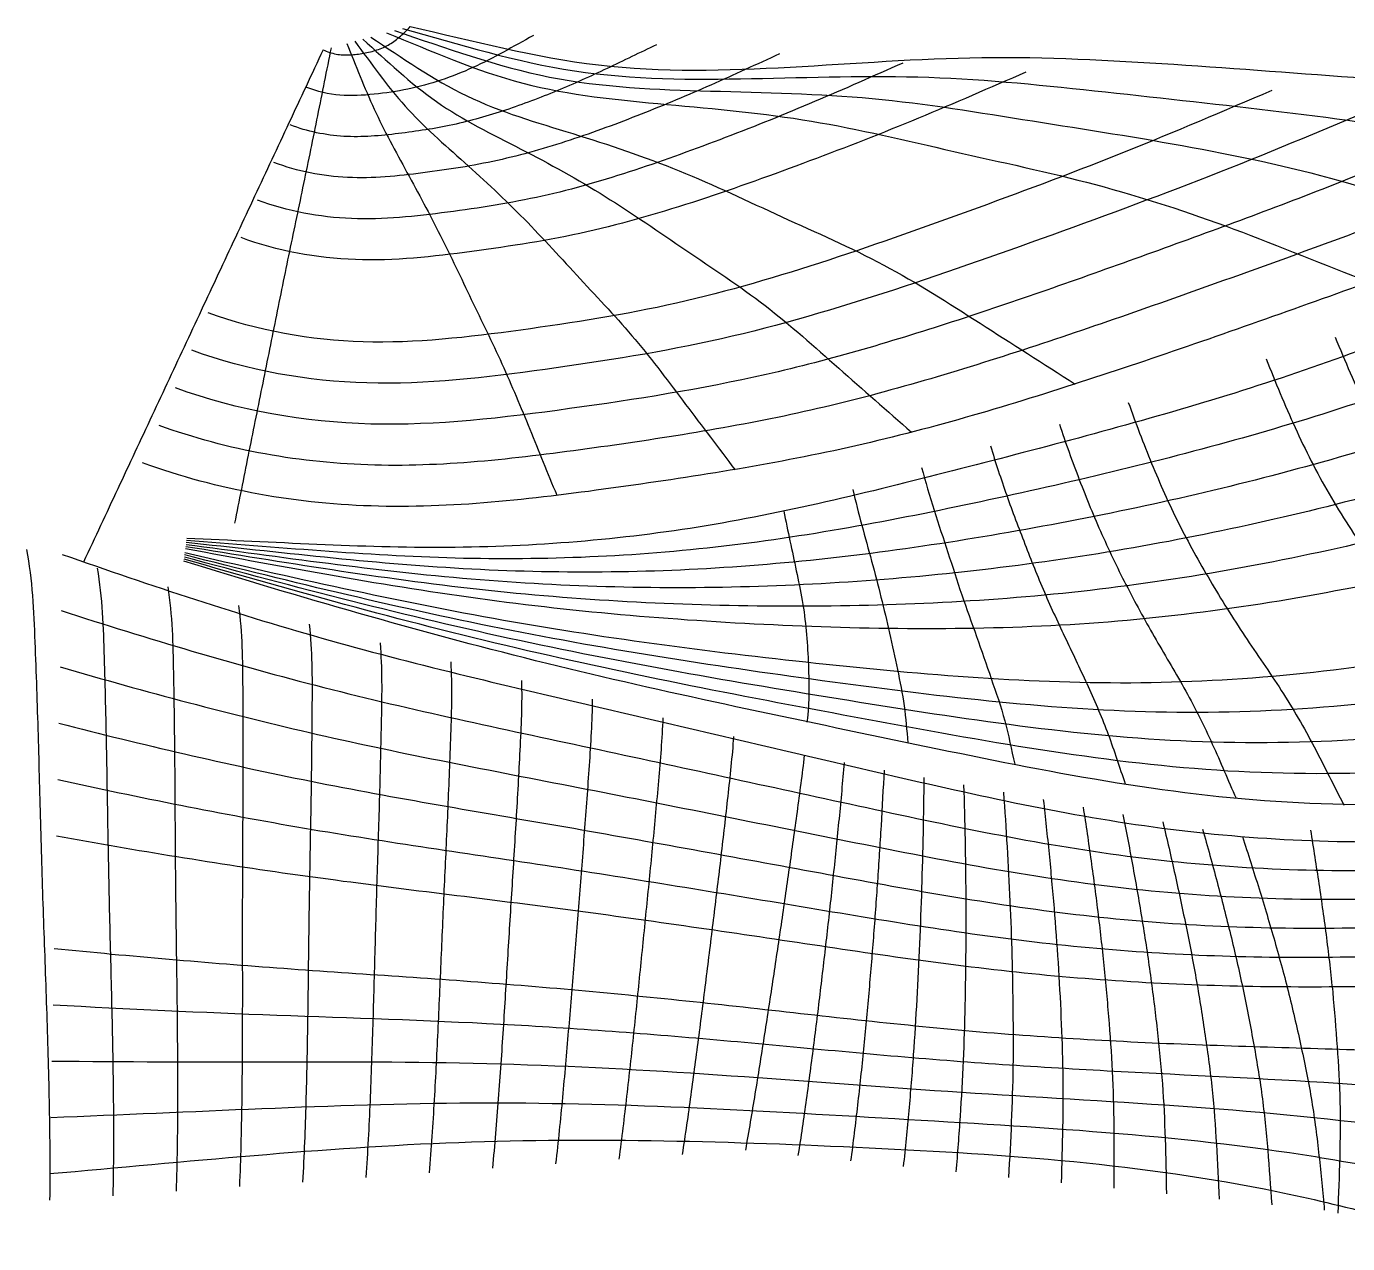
# Model space of a CAD drawing. Header units: metres. Extents: x 575 to 2055, y 2432 to 3193.
# Drawn here: x 575.1 to 886.3, y 2644.2 to 2930.9 of the extents above; entities that cross this region are included whole.
import ezdxf

# ---------------------------------------------------------------- set-up
doc = ezdxf.new("R2010")
doc.units = ezdxf.units.M
doc.layers.add('控制网', color=7, linetype='Continuous', true_color=0x000000)

msp = doc.modelspace()

# ---------------------------------------------------------------- linework, layer by layer
at = {"layer": '控制网'}
for points in [[(694.53, 2928.72, 0.5), (692.15, 2927.45, 0.5), (687.48, 2924.79, 0.5), (680.32, 2921.06, 0.5), (672.8, 2918.1, 0.5), (665.01, 2915.96, 0.5), (657.02, 2914.8, 0.5), (648.93, 2914.27, 0.5), (643.62, 2915.52, 0.5), (641.13, 2916.52, 0.5)], [(644.99, 2925.37, 0.5), (645.97, 2924.91, 0.5), (648.04, 2924.21, 0.5), (651.31, 2924.1, 0.5), (654.53, 2924.5, 0.5), (657.7, 2925.25, 0.5), (660.7, 2926.54, 0.5), (663.26, 2928.56, 0.5), (664.82, 2930.06, 0.5), (665.53, 2930.88, 0.5)], [(659.93, 2929.38, 0.5), (670.47, 2925.08, 0.5), (691.62, 2915.68, 0.5), (725.98, 2912.51, 0.5), (760.12, 2909.41, 0.5), (793.49, 2901.26, 0.5), (827.04, 2894.21, 0.5), (859.71, 2883.61, 0.5), (880.77, 2874.7, 0.5), (891.45, 2870.66, 0.5)], [(661.8, 2929.88, 0.5), (673.81, 2925.88, 0.5), (697.95, 2916.98, 0.5), (736.28, 2915.53, 0.5), (774.4, 2914.83, 0.5), (812.08, 2908.5, 0.5), (849.76, 2902.79, 0.5), (887.08, 2894.68, 0.5), (911.03, 2886.02, 0.5), (923.19, 2882.35, 0.5)], [(663.66, 2930.38, 0.5), (677.04, 2926.69, 0.5), (703.92, 2918.31, 0.5), (745.93, 2918.32, 0.5), (787.67, 2919.9, 0.5), (829.3, 2915.48, 0.5), (870.78, 2910.92, 0.5), (912.28, 2905.44, 0.5), (939, 2897.28, 0.5), (952.5, 2893.93, 0.5)], [(665.53, 2930.88, 0.5), (680.18, 2927.49, 0.5), (709.6, 2919.62, 0.5), (755.07, 2920.9, 0.5), (800.16, 2924.58, 0.5), (845.42, 2922.12, 0.5), (890.48, 2918.65, 0.5), (935.7, 2915.51, 0.5), (965.11, 2908.41, 0.5), (979.83, 2905.22, 0.5)], [(646.86, 2925.87, 0.5), (645.79, 2920.53, 0.5), (643.67, 2909.85, 0.5), (640.39, 2893.86, 0.5), (637.02, 2877.88, 0.5), (633.78, 2861.87, 0.5), (630.55, 2845.86, 0.5), (627.32, 2829.85, 0.5), (625.19, 2819.18, 0.5), (624.12, 2813.84, 0.5)], [(723.52, 2926.56, 0.5), (719.63, 2924.71, 0.5), (711.9, 2920.9, 0.5), (700.11, 2915.58, 0.5), (688.02, 2911, 0.5), (675.56, 2907.44, 0.5), (662.77, 2905.52, 0.5), (649.84, 2904.34, 0.5), (641.28, 2906.13, 0.5), (637.26, 2907.67, 0.5)], [(650.59, 2926.87, 0.5), (652.68, 2921.69, 0.5), (656.68, 2911.22, 0.5), (664.77, 2896.51, 0.5), (672.71, 2881.74, 0.5), (679.85, 2866.56, 0.5), (687.26, 2851.51, 0.5), (693.7, 2836.02, 0.5), (697.89, 2825.65, 0.5), (700.01, 2820.48, 0.5)], [(652.46, 2927.37, 0.5), (656.3, 2922.22, 0.5), (663.71, 2911.56, 0.5), (678.39, 2898.89, 0.5), (692.53, 2885.72, 0.5), (705.47, 2871.36, 0.5), (718.82, 2857.36, 0.5), (730.35, 2841.83, 0.5), (738.15, 2831.59, 0.5), (742.03, 2826.44, 0.5)], [(654.33, 2927.87, 0.5), (659.97, 2922.82, 0.5), (671.04, 2912.15, 0.5), (691.69, 2902.17, 0.5), (711.65, 2891.18, 0.5), (730.32, 2878.07, 0.5), (749.45, 2865.6, 0.5), (766.4, 2850.29, 0.5), (777.87, 2840.35, 0.5), (783.58, 2835.32, 0.5)], [(656.2, 2928.37, 0.5), (663.56, 2923.53, 0.5), (678.19, 2913.17, 0.5), (703.87, 2905.79, 0.5), (729.05, 2897.42, 0.5), (752.98, 2885.85, 0.5), (777.39, 2875.32, 0.5), (799.76, 2860.93, 0.5), (814.66, 2851.42, 0.5), (822.12, 2846.65, 0.5)], [(644.99, 2925.37, 0.5), (642.3, 2919.62, 0.5), (636.93, 2908.13, 0.5), (628.86, 2890.89, 0.5), (620.8, 2873.65, 0.5), (612.74, 2856.42, 0.5), (604.67, 2839.18, 0.5), (596.61, 2821.94, 0.5), (591.23, 2810.45, 0.5), (588.54, 2804.7, 0.5)], [(752.52, 2924.41, 0.5), (747.11, 2921.96, 0.5), (736.35, 2916.96, 0.5), (719.94, 2910.08, 0.5), (703.25, 2903.9, 0.5), (686.13, 2898.93, 0.5), (668.53, 2896.24, 0.5), (650.75, 2894.42, 0.5), (638.94, 2896.73, 0.5), (633.4, 2898.83, 0.5)], [(810.5, 2920.1, 0.5), (802.09, 2916.44, 0.5), (785.28, 2909.06, 0.5), (759.61, 2899.08, 0.5), (733.73, 2889.71, 0.5), (707.27, 2881.9, 0.5), (680.06, 2877.68, 0.5), (652.58, 2874.59, 0.5), (634.27, 2877.94, 0.5), (625.66, 2881.13, 0.5)], [(781.51, 2922.25, 0.5), (774.6, 2919.2, 0.5), (760.81, 2913.02, 0.5), (739.77, 2904.58, 0.5), (718.49, 2896.81, 0.5), (696.7, 2890.41, 0.5), (674.3, 2886.96, 0.5), (651.67, 2884.5, 0.5), (636.61, 2887.34, 0.5), (629.53, 2889.98, 0.5)], [(897.49, 2913.63, 0.5), (884.55, 2908.16, 0.5), (858.69, 2897.17, 0.5), (819.15, 2882.56, 0.5), (779.45, 2868.44, 0.5), (738.99, 2856.37, 0.5), (697.35, 2849.85, 0.5), (655.33, 2844.83, 0.5), (627.26, 2849.76, 0.5), (614.07, 2854.59, 0.5)], [(868.49, 2915.78, 0.5), (857.06, 2910.92, 0.5), (834.22, 2901.14, 0.5), (799.3, 2888.07, 0.5), (764.21, 2875.53, 0.5), (728.42, 2864.88, 0.5), (691.58, 2859.13, 0.5), (654.42, 2854.75, 0.5), (629.6, 2859.15, 0.5), (617.93, 2863.44, 0.5)], [(926.48, 2911.47, 0.5), (912.04, 2905.4, 0.5), (883.16, 2893.21, 0.5), (838.99, 2877.06, 0.5), (794.7, 2861.35, 0.5), (749.57, 2847.86, 0.5), (703.11, 2840.57, 0.5), (656.25, 2834.92, 0.5), (624.92, 2840.36, 0.5), (610.2, 2845.74, 0.5)], [(984.47, 2907.16, 0.5), (967.01, 2899.88, 0.5), (932.1, 2885.27, 0.5), (878.69, 2866.04, 0.5), (825.18, 2847.17, 0.5), (770.72, 2830.84, 0.5), (714.64, 2822.02, 0.5), (658.08, 2815.08, 0.5), (620.25, 2821.58, 0.5), (602.47, 2828.05, 0.5)], [(955.48, 2909.31, 0.5), (939.53, 2902.64, 0.5), (907.63, 2889.24, 0.5), (858.84, 2871.55, 0.5), (809.94, 2854.26, 0.5), (760.14, 2839.35, 0.5), (708.88, 2831.3, 0.5), (657.16, 2825, 0.5), (622.59, 2830.97, 0.5), (606.34, 2836.89, 0.5)], [(1028.85, 2897.37, 0.5), (1008.81, 2893.96, 0.5), (967.06, 2891.72, 0.5), (912.37, 2862.22, 0.5), (854.47, 2842.05, 0.5), (795.1, 2826.58, 0.5), (735.54, 2811.59, 0.5), (674.16, 2806.6, 0.5), (633.3, 2809.46, 0.5), (612.88, 2810.24, 0.5)], [(1044.17, 2890.75, 0.5), (1023.42, 2887.32, 0.5), (980.53, 2883.6, 0.5), (923.86, 2853.61, 0.5), (863.66, 2833.58, 0.5), (801.94, 2818.88, 0.5), (739.59, 2806.9, 0.5), (676.03, 2804.15, 0.5), (633.89, 2808.24, 0.5), (612.82, 2809.76, 0.5)], [(1059.48, 2884.12, 0.5), (1038.01, 2880.65, 0.5), (993.99, 2875.38, 0.5), (935.23, 2845.03, 0.5), (872.73, 2825.09, 0.5), (808.62, 2811.21, 0.5), (743.61, 2802.28, 0.5), (677.91, 2801.72, 0.5), (634.48, 2807.03, 0.5), (612.75, 2809.28, 0.5)], [(1074.8, 2877.5, 0.5), (1052.59, 2873.95, 0.5), (1007.46, 2867.09, 0.5), (946.5, 2836.49, 0.5), (881.68, 2816.6, 0.5), (815.14, 2803.59, 0.5), (747.59, 2797.72, 0.5), (679.78, 2799.31, 0.5), (635.05, 2805.83, 0.5), (612.69, 2808.8, 0.5)], [(1090.11, 2870.88, 0.5), (1067.16, 2867.2, 0.5), (1020.92, 2858.74, 0.5), (957.69, 2827.98, 0.5), (890.53, 2808.09, 0.5), (821.53, 2796.02, 0.5), (751.56, 2793.22, 0.5), (681.65, 2796.91, 0.5), (635.63, 2804.64, 0.5), (612.63, 2808.32, 0.5)], [(1105.43, 2864.25, 0.5), (1081.73, 2860.4, 0.5), (1034.37, 2850.36, 0.5), (968.81, 2819.48, 0.5), (899.3, 2799.59, 0.5), (827.8, 2788.53, 0.5), (755.51, 2788.77, 0.5), (683.53, 2794.52, 0.5), (636.2, 2803.45, 0.5), (612.56, 2807.83, 0.5)], [(883.37, 2857.71, 0.5), (885.72, 2852.08, 0.5), (890.42, 2840.8, 0.5), (899.06, 2824.61, 0.5), (909.37, 2809.44, 0.5), (920.86, 2795.16, 0.5), (932.62, 2781.14, 0.5), (945.46, 2767.96, 0.5), (951.5, 2757.24, 0.5), (955, 2752.24, 0.5)], [(1136.06, 2851.01, 0.5), (1110.87, 2846.6, 0.5), (1061.23, 2833.58, 0.5), (990.86, 2802.55, 0.5), (916.58, 2782.61, 0.5), (840.04, 2773.75, 0.5), (763.38, 2780.01, 0.5), (687.28, 2789.77, 0.5), (637.34, 2801.09, 0.5), (612.44, 2806.87, 0.5)], [(867.13, 2852.58, 0.5), (869.3, 2847.14, 0.5), (873.72, 2836.3, 0.5), (881.67, 2820.61, 0.5), (891.29, 2805.9, 0.5), (901.82, 2791.83, 0.5), (912.96, 2778.26, 0.5), (924.07, 2764.62, 0.5), (929.72, 2754.31, 0.5), (932.89, 2749.4, 0.5)], [(1151.38, 2844.38, 0.5), (1125.45, 2839.6, 0.5), (1074.63, 2825.19, 0.5), (1001.81, 2794.1, 0.5), (925.12, 2774.13, 0.5), (846.04, 2766.47, 0.5), (767.31, 2775.69, 0.5), (689.16, 2787.4, 0.5), (637.9, 2799.92, 0.5), (612.37, 2806.39, 0.5)], [(834.66, 2842.33, 0.5), (836.37, 2837.48, 0.5), (840.03, 2827.88, 0.5), (846.3, 2813.77, 0.5), (853.82, 2800.3, 0.5), (861.95, 2787.2, 0.5), (870.89, 2774.62, 0.5), (878.61, 2761.26, 0.5), (883.07, 2752, 0.5), (885.44, 2747.44, 0.5)], [(1166.69, 2837.76, 0.5), (1140.05, 2832.54, 0.5), (1088.02, 2816.82, 0.5), (1012.72, 2785.66, 0.5), (933.59, 2765.66, 0.5), (851.97, 2759.28, 0.5), (771.23, 2771.41, 0.5), (691.04, 2785.05, 0.5), (638.46, 2798.75, 0.5), (612.31, 2805.9, 0.5)], [(818.43, 2837.2, 0.5), (819.88, 2832.79, 0.5), (823.02, 2824.03, 0.5), (828.33, 2811.13, 0.5), (834.4, 2798.56, 0.5), (841.12, 2786.34, 0.5), (848.36, 2774.41, 0.5), (854.61, 2761.92, 0.5), (858.14, 2753.31, 0.5), (860.04, 2749.07, 0.5)], [(802.19, 2832.08, 0.5), (803.38, 2828.17, 0.5), (805.92, 2820.41, 0.5), (810.26, 2808.95, 0.5), (814.77, 2797.55, 0.5), (819.98, 2786.46, 0.5), (825.26, 2775.41, 0.5), (830.15, 2764.16, 0.5), (832.57, 2756.35, 0.5), (833.94, 2752.5, 0.5)], [(1182.01, 2831.14, 0.5), (1154.66, 2825.4, 0.5), (1101.38, 2808.47, 0.5), (1023.59, 2777.23, 0.5), (942.01, 2757.2, 0.5), (857.85, 2752.15, 0.5), (775.15, 2767.15, 0.5), (692.91, 2782.7, 0.5), (639.03, 2797.59, 0.5), (612.24, 2805.42, 0.5)], [(785.96, 2826.95, 0.5), (786.89, 2823.59, 0.5), (788.84, 2816.89, 0.5), (792.2, 2806.98, 0.5), (795.34, 2796.99, 0.5), (798.97, 2787.18, 0.5), (802.33, 2777.27, 0.5), (805.84, 2767.39, 0.5), (807.08, 2760.51, 0.5), (807.92, 2757.12, 0.5)], [(1197.32, 2824.51, 0.5), (1169.28, 2818.2, 0.5), (1114.72, 2800.15, 0.5), (1034.42, 2768.81, 0.5), (950.38, 2748.76, 0.5), (863.67, 2745.11, 0.5), (779.08, 2762.93, 0.5), (694.79, 2780.36, 0.5), (639.59, 2796.43, 0.5), (612.18, 2804.94, 0.5)], [(769.73, 2821.83, 0.5), (770.42, 2819, 0.5), (771.84, 2813.35, 0.5), (774.22, 2804.94, 0.5), (776.41, 2796.48, 0.5), (778.47, 2787.98, 0.5), (780.28, 2779.43, 0.5), (782.03, 2770.86, 0.5), (782.49, 2765.04, 0.5), (782.7, 2762.14, 0.5)], [(753.49, 2816.7, 0.5), (753.98, 2814.36, 0.5), (754.97, 2809.68, 0.5), (756.43, 2802.65, 0.5), (757.96, 2795.64, 0.5), (758.86, 2788.51, 0.5), (759.29, 2781.34, 0.5), (759.51, 2774.17, 0.5), (759.27, 2769.38, 0.5), (758.96, 2767.01, 0.5)], [(575.1, 2807.68, 0.5), (576.48, 2800.49, 0.5), (577.11, 2785.87, 0.5), (577.87, 2763.96, 0.5), (578.39, 2742.04, 0.5), (579.08, 2720.13, 0.5), (579.91, 2698.22, 0.5), (580.53, 2676.31, 0.5), (580.66, 2661.69, 0.5), (580.56, 2654.39, 0.5)], [(583.55, 2806.52, 0.5), (604.38, 2799.17, 0.5), (646.37, 2785.25, 0.5), (710.98, 2770.33, 0.5), (775.46, 2755.13, 0.5), (840.19, 2740.44, 0.5), (906.72, 2737.15, 0.5), (972.56, 2745.76, 0.5), (1016.03, 2753.61, 0.5), (1037.97, 2756.28, 0.5)], [(591.76, 2803.28, 0.5), (592.96, 2796.33, 0.5), (593.43, 2782.23, 0.5), (593.95, 2761.11, 0.5), (594.25, 2739.97, 0.5), (594.7, 2718.85, 0.5), (595.27, 2697.72, 0.5), (595.64, 2676.59, 0.5), (595.62, 2662.5, 0.5), (595.46, 2655.46, 0.5)], [(608.41, 2798.87, 0.5), (609.45, 2792.18, 0.5), (609.75, 2778.59, 0.5), (610.03, 2758.26, 0.5), (610.11, 2737.9, 0.5), (610.32, 2717.56, 0.5), (610.63, 2697.22, 0.5), (610.75, 2676.88, 0.5), (610.59, 2663.31, 0.5), (610.36, 2656.53, 0.5)], [(583.28, 2793.26, 0.5), (603.74, 2786.68, 0.5), (644.94, 2774.28, 0.5), (708.07, 2761.04, 0.5), (771.03, 2747.24, 0.5), (834.17, 2733.76, 0.5), (898.83, 2730.51, 0.5), (963.01, 2737.7, 0.5), (1005.5, 2744.09, 0.5), (1026.91, 2746.09, 0.5)], [(625.07, 2794.46, 0.5), (625.93, 2788.02, 0.5), (626.07, 2774.96, 0.5), (626.12, 2755.4, 0.5), (625.97, 2735.83, 0.5), (625.94, 2716.28, 0.5), (625.98, 2696.72, 0.5), (625.86, 2677.16, 0.5), (625.55, 2664.13, 0.5), (625.26, 2657.61, 0.5)], [(641.73, 2790.05, 0.5), (642.41, 2783.86, 0.5), (642.39, 2771.32, 0.5), (642.2, 2752.55, 0.5), (641.83, 2733.76, 0.5), (641.55, 2714.99, 0.5), (641.34, 2696.22, 0.5), (640.97, 2677.45, 0.5), (640.51, 2664.94, 0.5), (640.16, 2658.68, 0.5)], [(658.39, 2785.65, 0.5), (658.9, 2779.7, 0.5), (658.71, 2767.69, 0.5), (658.28, 2749.69, 0.5), (657.69, 2731.7, 0.5), (657.17, 2713.7, 0.5), (656.7, 2695.72, 0.5), (656.08, 2677.73, 0.5), (655.47, 2665.75, 0.5), (655.06, 2659.76, 0.5)], [(583.01, 2779.99, 0.5), (603.09, 2774.2, 0.5), (643.49, 2763.33, 0.5), (705.14, 2751.76, 0.5), (766.58, 2739.36, 0.5), (828.14, 2727.07, 0.5), (890.98, 2723.87, 0.5), (953.48, 2729.66, 0.5), (994.99, 2734.58, 0.5), (1015.86, 2735.9, 0.5)], [(675.05, 2781.24, 0.5), (675.38, 2775.54, 0.5), (675.03, 2764.05, 0.5), (674.37, 2746.84, 0.5), (673.55, 2729.63, 0.5), (672.79, 2712.42, 0.5), (672.05, 2695.22, 0.5), (671.19, 2678.02, 0.5), (670.44, 2666.56, 0.5), (669.96, 2660.83, 0.5)], [(691.71, 2776.83, 0.5), (691.87, 2771.39, 0.5), (691.35, 2760.42, 0.5), (690.45, 2743.99, 0.5), (689.41, 2727.56, 0.5), (688.41, 2711.13, 0.5), (687.41, 2694.72, 0.5), (686.29, 2678.3, 0.5), (685.4, 2667.37, 0.5), (684.86, 2661.91, 0.5)], [(708.37, 2772.42, 0.5), (708.35, 2767.23, 0.5), (707.67, 2756.78, 0.5), (706.53, 2741.13, 0.5), (705.28, 2725.49, 0.5), (704.02, 2709.85, 0.5), (702.77, 2694.22, 0.5), (701.4, 2678.59, 0.5), (700.36, 2668.18, 0.5), (699.76, 2662.98, 0.5)], [(582.74, 2766.73, 0.5), (602.43, 2761.73, 0.5), (642.01, 2752.4, 0.5), (702.18, 2742.5, 0.5), (762.11, 2731.49, 0.5), (822.11, 2720.39, 0.5), (883.15, 2717.24, 0.5), (943.99, 2721.63, 0.5), (984.48, 2725.07, 0.5), (1004.8, 2725.7, 0.5)], [(725.02, 2768.01, 0.5), (724.83, 2763.07, 0.5), (723.99, 2753.15, 0.5), (722.62, 2738.28, 0.5), (721.14, 2723.42, 0.5), (719.64, 2708.56, 0.5), (718.13, 2693.71, 0.5), (716.51, 2678.88, 0.5), (715.32, 2668.99, 0.5), (714.66, 2664.06, 0.5)], [(741.68, 2763.61, 0.5), (741.32, 2758.91, 0.5), (740.32, 2749.51, 0.5), (738.7, 2735.42, 0.5), (737, 2721.35, 0.5), (735.26, 2707.28, 0.5), (733.48, 2693.21, 0.5), (731.62, 2679.16, 0.5), (730.29, 2669.8, 0.5), (729.56, 2665.13, 0.5)], [(758.34, 2759.2, 0.5), (757.8, 2754.75, 0.5), (756.64, 2745.88, 0.5), (754.78, 2732.57, 0.5), (752.86, 2719.28, 0.5), (750.88, 2705.99, 0.5), (748.84, 2692.71, 0.5), (746.73, 2679.45, 0.5), (745.25, 2670.61, 0.5), (744.46, 2666.21, 0.5)], [(767.72, 2757.46, 0.5), (767.35, 2753.05, 0.5), (766.53, 2744.23, 0.5), (765.18, 2731.01, 0.5), (763.74, 2717.79, 0.5), (762.2, 2704.57, 0.5), (760.58, 2691.35, 0.5), (758.81, 2678.12, 0.5), (757.54, 2669.31, 0.5), (756.85, 2664.92, 0.5)], [(777.11, 2755.72, 0.5), (776.91, 2751.34, 0.5), (776.43, 2742.58, 0.5), (775.58, 2729.45, 0.5), (774.63, 2716.31, 0.5), (773.53, 2703.15, 0.5), (772.33, 2689.98, 0.5), (770.89, 2676.8, 0.5), (769.83, 2668.02, 0.5), (769.25, 2663.63, 0.5)], [(582.47, 2753.47, 0.5), (601.76, 2749.26, 0.5), (640.5, 2741.48, 0.5), (699.18, 2733.24, 0.5), (757.62, 2723.63, 0.5), (816.07, 2713.7, 0.5), (875.35, 2710.6, 0.5), (934.54, 2713.61, 0.5), (973.99, 2715.56, 0.5), (993.74, 2715.51, 0.5)], [(786.49, 2753.98, 0.5), (786.46, 2749.63, 0.5), (786.32, 2740.94, 0.5), (785.98, 2727.89, 0.5), (785.51, 2714.82, 0.5), (784.85, 2701.73, 0.5), (784.07, 2688.62, 0.5), (782.98, 2675.48, 0.5), (782.12, 2666.72, 0.5), (781.65, 2662.34, 0.5)], [(795.87, 2752.24, 0.5), (796.01, 2747.92, 0.5), (796.22, 2739.29, 0.5), (796.39, 2726.33, 0.5), (796.39, 2713.34, 0.5), (796.18, 2700.3, 0.5), (795.82, 2687.26, 0.5), (795.06, 2674.15, 0.5), (794.41, 2665.42, 0.5), (794.05, 2661.06, 0.5)], [(805.25, 2750.49, 0.5), (805.56, 2746.21, 0.5), (806.12, 2737.64, 0.5), (806.79, 2724.76, 0.5), (807.28, 2711.85, 0.5), (807.5, 2698.88, 0.5), (807.56, 2685.89, 0.5), (807.14, 2672.83, 0.5), (806.7, 2664.12, 0.5), (806.44, 2659.77, 0.5)], [(814.63, 2748.75, 0.5), (815.12, 2744.5, 0.5), (816.01, 2735.99, 0.5), (817.19, 2723.2, 0.5), (818.16, 2710.37, 0.5), (818.83, 2697.46, 0.5), (819.31, 2684.53, 0.5), (819.22, 2671.51, 0.5), (818.99, 2662.82, 0.5), (818.84, 2658.48, 0.5)], [(824.02, 2747.01, 0.5), (824.67, 2742.79, 0.5), (825.91, 2734.35, 0.5), (827.59, 2721.64, 0.5), (829.04, 2708.88, 0.5), (830.15, 2696.04, 0.5), (831.05, 2683.16, 0.5), (831.31, 2670.19, 0.5), (831.28, 2661.52, 0.5), (831.24, 2657.19, 0.5)], [(833.4, 2745.27, 0.5), (834.22, 2741.08, 0.5), (835.81, 2732.7, 0.5), (837.99, 2720.08, 0.5), (839.93, 2707.4, 0.5), (841.48, 2694.62, 0.5), (842.8, 2681.8, 0.5), (843.39, 2668.86, 0.5), (843.57, 2660.22, 0.5), (843.64, 2655.91, 0.5)], [(842.78, 2743.53, 0.5), (843.77, 2739.37, 0.5), (845.7, 2731.05, 0.5), (848.39, 2718.52, 0.5), (850.81, 2705.91, 0.5), (852.8, 2693.2, 0.5), (854.54, 2680.43, 0.5), (855.47, 2667.54, 0.5), (855.86, 2658.93, 0.5), (856.03, 2654.62, 0.5)], [(852.16, 2741.79, 0.5), (853.32, 2737.67, 0.5), (855.6, 2729.41, 0.5), (858.79, 2716.96, 0.5), (861.69, 2704.42, 0.5), (864.12, 2691.78, 0.5), (866.29, 2679.07, 0.5), (867.55, 2666.22, 0.5), (868.15, 2657.63, 0.5), (868.43, 2653.33, 0.5)], [(582.19, 2740.21, 0.5), (601.07, 2736.8, 0.5), (638.95, 2730.57, 0.5), (696.14, 2723.99, 0.5), (753.11, 2715.77, 0.5), (810.03, 2707.02, 0.5), (867.58, 2703.96, 0.5), (925.13, 2705.6, 0.5), (963.51, 2706.05, 0.5), (982.69, 2705.32, 0.5)], [(861.54, 2740.05, 0.5), (862.88, 2735.96, 0.5), (865.49, 2727.76, 0.5), (869.19, 2715.4, 0.5), (872.58, 2702.94, 0.5), (875.45, 2690.36, 0.5), (878.03, 2677.71, 0.5), (879.64, 2664.89, 0.5), (880.44, 2656.33, 0.5), (880.83, 2652.04, 0.5)], [(877.58, 2741.52, 0.5), (878.25, 2737.34, 0.5), (879.58, 2728.91, 0.5), (881.39, 2716.18, 0.5), (882.88, 2703.39, 0.5), (883.89, 2690.51, 0.5), (884.65, 2677.56, 0.5), (884.51, 2664.46, 0.5), (884.18, 2655.71, 0.5), (884, 2651.33, 0.5)], [(581.65, 2713.69, 0.5), (599.66, 2711.89, 0.5), (635.73, 2708.78, 0.5), (689.95, 2705.52, 0.5), (743.98, 2700.08, 0.5), (797.92, 2693.64, 0.5), (852.16, 2690.69, 0.5), (906.46, 2689.61, 0.5), (942.59, 2687.04, 0.5), (960.57, 2684.94, 0.5)], [(581.38, 2700.43, 0.5), (598.93, 2699.43, 0.5), (634.05, 2697.88, 0.5), (686.78, 2696.29, 0.5), (739.37, 2692.24, 0.5), (791.85, 2686.95, 0.5), (844.51, 2684.05, 0.5), (897.2, 2681.6, 0.5), (932.16, 2677.53, 0.5), (949.51, 2674.75, 0.5)], [(581.11, 2687.17, 0.5), (598.18, 2686.98, 0.5), (632.32, 2686.99, 0.5), (683.55, 2687.06, 0.5), (734.72, 2684.4, 0.5), (785.77, 2680.26, 0.5), (836.91, 2677.41, 0.5), (888.01, 2673.59, 0.5), (921.74, 2668.02, 0.5), (938.46, 2664.56, 0.5)], [(580.84, 2673.91, 0.5), (597.41, 2674.52, 0.5), (630.54, 2676.08, 0.5), (680.27, 2677.82, 0.5), (730.02, 2676.56, 0.5), (779.69, 2673.58, 0.5), (829.36, 2670.77, 0.5), (878.88, 2665.55, 0.5), (911.34, 2658.49, 0.5), (927.4, 2654.37, 0.5)], [(580.56, 2660.65, 0.5), (596.62, 2662.05, 0.5), (628.69, 2665.15, 0.5), (676.92, 2668.57, 0.5), (725.29, 2668.71, 0.5), (773.59, 2666.9, 0.5), (821.86, 2664.12, 0.5), (869.82, 2657.47, 0.5), (900.96, 2648.96, 0.5), (916.34, 2644.18, 0.5)]]:
    msp.add_open_spline(points, degree=3, dxfattribs=at)

doc.saveas('drawing.dxf')
